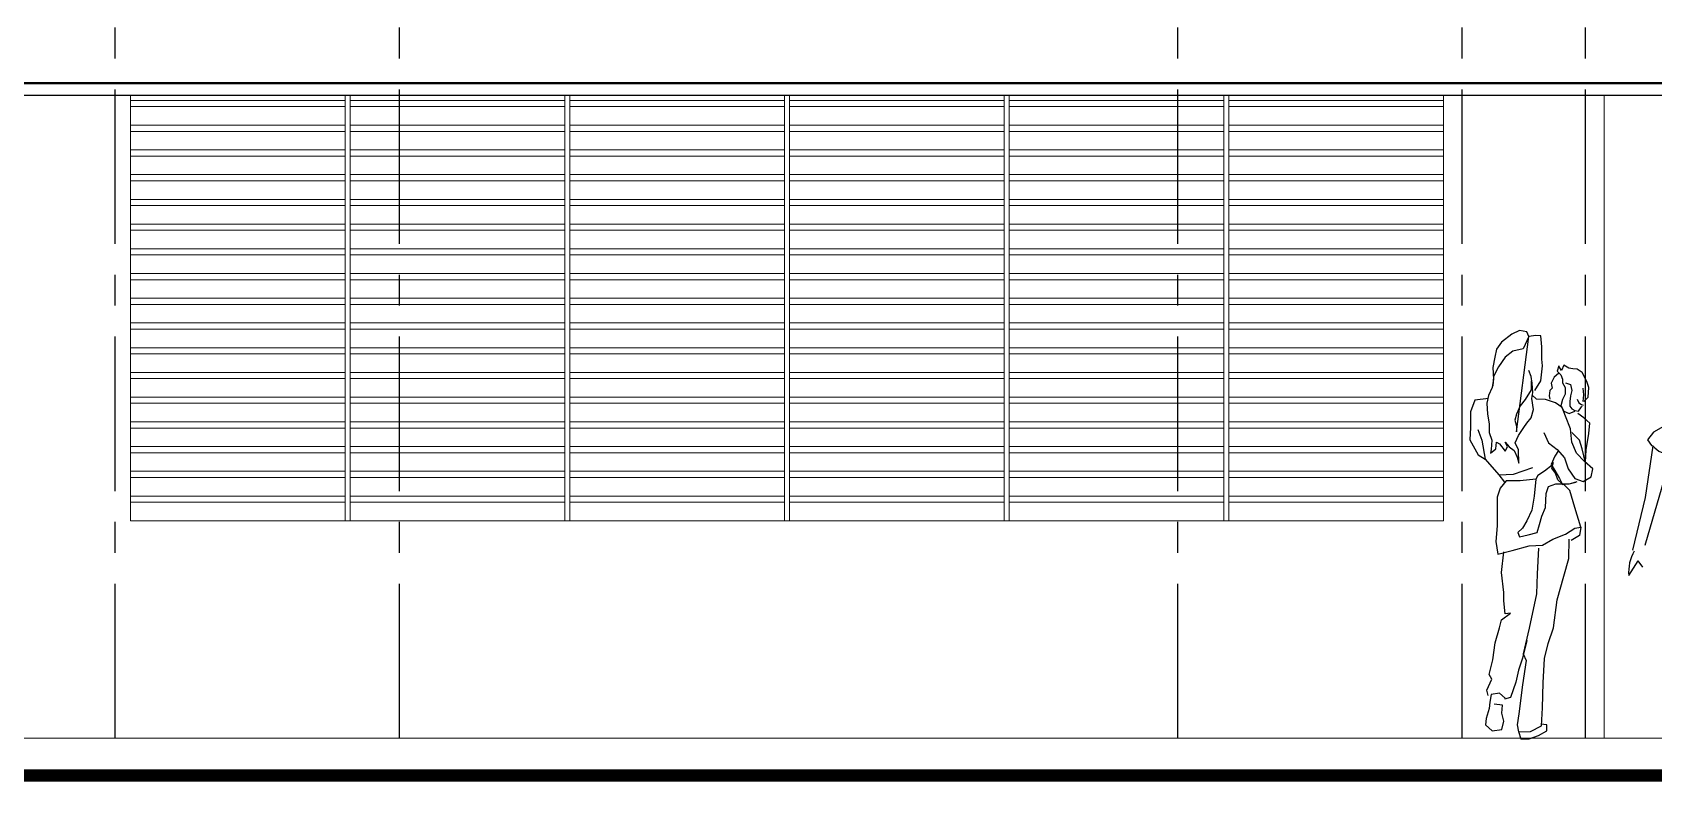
# Model space of a CAD drawing. Header units: metres. Extents: x -58 to 722, y -1100 to 345.
# Drawn here: x 28.99 to 35.55, y 119.46 to 122.49 of the extents above; entities that cross this region are included whole.
import ezdxf

# ---------------------------------------------------------------- set-up
doc = ezdxf.new("R2010")
doc.units = ezdxf.units.M
doc.header["$MEASUREMENT"] = 0
doc.linetypes.add('CENTER2', pattern=[1.125, 0.75, -0.125, 0.125, -0.125])
doc.linetypes.add('CENTERX2', pattern=[4, 2.5, -0.5, 0.5, -0.5])
doc.layers.get('0').update_dxf_attribs({"color": 255})
doc.layers.add('FSR_ARQ_002MURO', color=150, linetype='Continuous', lineweight=30)
for name, color, linetype in [('FSR_ARQ_008MOBILIARIO', 115, 'Continuous'), ('FSR_ARQ_016EJES', 135, 'CENTER2'), ('FSR_ARQ_29PERFILES ACERO', 143, 'Continuous')]:
    doc.layers.add(name, color=color, linetype=linetype)

# ---------------------------------------------------------------- blocks, each defined once
blk = doc.blocks.new('A$C097E3A36')
for p, q in [((0.2012, 1.651), (0.1693, 1.6363)), ((0.2306, 1.6461), (0.2012, 1.651)), ((0.238, 1.6265), (0.2306, 1.6461)), ((0.1079, 1.575), (0.1006, 1.5431)), ((0.1276, 1.6044), (0.1079, 1.575)), ((0.1693, 1.6363), (0.1276, 1.6044)), ((0.2159, 1.5774), (0.1742, 1.5676)), ((0.1889, 1.2413), (0.238, 1.6265)), ((0.238, 1.6265), (0.2159, 1.5774)), ((0.2674, 1.6314), (0.238, 1.6265)), ((0.287, 1.6289), (0.2674, 1.6314)), ((0.2919, 1.5848), (0.287, 1.6289)), ((0.2919, 1.5357), (0.2919, 1.5848)), ((0.1006, 1.5431), (0.0932, 1.5014)), ((0.1423, 1.5431), (0.1153, 1.5038)), ((0.1742, 1.5676), (0.1423, 1.5431)), ((0.2944, 1.5087), (0.2919, 1.5357)), ((0.3803, 1.5112), (0.3704, 1.4891)), ((0.3999, 1.4989), (0.3803, 1.5112)), ((0.0957, 1.4548), (0.0908, 1.4204)), ((0.0932, 1.5014), (0.0957, 1.4548)), ((0.0957, 1.4646), (0.0932, 1.4253)), ((0.1153, 1.5038), (0.0957, 1.4646)), ((0.2478, 1.4646), (0.238, 1.4891)), ((0.2527, 1.4376), (0.2478, 1.4646)), ((0.2478, 1.4474), (0.2478, 1.4106)), ((0.2625, 1.4082), (0.287, 1.4474)), ((0.287, 1.4474), (0.2944, 1.5087)), ((0.341, 1.4621), (0.3287, 1.4376)), ((0.3582, 1.4768), (0.341, 1.4621)), ((0.3606, 1.5087), (0.3533, 1.4867)), ((0.3533, 1.4867), (0.368, 1.4719)), ((0.3704, 1.4891), (0.3606, 1.5063)), ((0.3606, 1.5063), (0.3606, 1.5063)), ((0.368, 1.4719), (0.3753, 1.4548)), ((0.3753, 1.4548), (0.3753, 1.44)), ((0.417, 1.4965), (0.3999, 1.4989)), ((0.4342, 1.494), (0.417, 1.4965)), ((0.4538, 1.4818), (0.4342, 1.494)), ((0.4735, 1.445), (0.4538, 1.4818)), ((0.4808, 1.4204), (0.4735, 1.445)), ((0.0761, 1.3885), (0.0687, 1.3566)), ((0.0908, 1.4204), (0.0761, 1.3885)), ((0.2478, 1.4106), (0.2232, 1.3714)), ((0.2502, 1.3763), (0.2551, 1.4008)), ((0.2699, 1.3738), (0.2502, 1.391)), ((0.2551, 1.4008), (0.2527, 1.4376)), ((0.3238, 1.4082), (0.3214, 1.3861)), ((0.3214, 1.3861), (0.3238, 1.3738)), ((0.3336, 1.418), (0.3238, 1.4082)), ((0.3287, 1.4376), (0.3336, 1.418)), ((0.3753, 1.44), (0.3852, 1.4204)), ((0.3852, 1.3934), (0.3753, 1.3714)), ((0.3852, 1.4204), (0.3852, 1.3934)), ((0.3876, 1.44), (0.4072, 1.4327)), ((0.4072, 1.3861), (0.4048, 1.364)), ((0.4072, 1.4327), (0.4121, 1.4082)), ((0.4121, 1.4082), (0.4072, 1.3861)), ((0.4612, 1.391), (0.4588, 1.418)), ((0.4588, 1.364), (0.4612, 1.391)), ((0.4612, 1.364), (0.4784, 1.3812)), ((0.4784, 1.3812), (0.4808, 1.4204)), ((0.0196, 1.3689), (0.0025, 1.3223)), ((0.0025, 1.3223), (0.0025, 1.2585)), ((0.0761, 1.3763), (0.0196, 1.3689)), ((0.0687, 1.3566), (0.0711, 1.3125)), ((0.0711, 1.3125), (0.0785, 1.2732)), ((0.1889, 1.3125), (0.1815, 1.2879)), ((0.2036, 1.3468), (0.1889, 1.3125)), ((0.2232, 1.3714), (0.2036, 1.3468)), ((0.2478, 1.2978), (0.2576, 1.3321)), ((0.2576, 1.3321), (0.2502, 1.3763)), ((0.3067, 1.3714), (0.2699, 1.3738)), ((0.3459, 1.3591), (0.3067, 1.3714)), ((0.3729, 1.3395), (0.3459, 1.3591)), ((0.3753, 1.3714), (0.368, 1.3468)), ((0.368, 1.3468), (0.3803, 1.3247)), ((0.3876, 1.3051), (0.3729, 1.3395)), ((0.3803, 1.3247), (0.4023, 1.3149)), ((0.4023, 1.3149), (0.4244, 1.3247)), ((0.4048, 1.364), (0.4048, 1.3444)), ((0.4048, 1.3444), (0.4121, 1.3346)), ((0.4121, 1.3346), (0.4244, 1.3272)), ((0.4244, 1.3272), (0.4391, 1.3247)), ((0.4342, 1.3738), (0.4416, 1.3591)), ((0.4612, 1.2978), (0.4367, 1.3149)), ((0.4391, 1.3247), (0.4514, 1.3419)), ((0.4416, 1.3591), (0.4514, 1.3517)), ((0.4514, 1.3517), (0.4588, 1.3493)), ((0.4514, 1.3419), (0.4538, 1.3444)), ((0.0025, 1.2585), (0, 1.2094)), ((0.0319, 1.2511), (0.0491, 1.207)), ((0.0785, 1.2732), (0.0785, 1.2389)), ((0.1815, 1.2879), (0.1889, 1.2634)), ((0.1889, 1.2634), (0.1889, 1.2413)), ((0.1963, 1.2266), (0.2183, 1.2585)), ((0.2183, 1.2585), (0.2306, 1.2757)), ((0.2306, 1.2757), (0.2478, 1.2978)), ((0.4072, 1.2536), (0.3876, 1.3051)), ((0.4121, 1.1996), (0.4072, 1.2536)), ((0.4857, 1.2757), (0.4612, 1.2978)), ((0.4808, 1.234), (0.4857, 1.2757)), ((0, 1.2094), (0.0343, 1.1481)), ((0.0491, 1.207), (0.0613, 1.1309)), ((0.0785, 1.2389), (0.0883, 1.207)), ((0.0883, 1.207), (0.0859, 1.1702)), ((0.1055, 1.1726), (0.1079, 1.1996)), ((0.1079, 1.1996), (0.1202, 1.1923)), ((0.1202, 1.1923), (0.1423, 1.1628)), ((0.1521, 1.18), (0.1423, 1.1996)), ((0.1423, 1.1996), (0.1595, 1.18)), ((0.184, 1.1972), (0.1963, 1.2266)), ((0.1963, 1.1677), (0.184, 1.1972)), ((0.2993, 1.2389), (0.3189, 1.1972)), ((0.3189, 1.1972), (0.3533, 1.1702)), ((0.444, 1.207), (0.4121, 1.2389)), ((0.4121, 1.2389), (0.4121, 1.2389)), ((0.4318, 1.1555), (0.4121, 1.1996)), ((0.4538, 1.1726), (0.444, 1.207)), ((0.471, 1.1677), (0.4808, 1.234)), ((0.0343, 1.1481), (0.0613, 1.1309)), ((0.0613, 1.1309), (0.1178, 1.0672)), ((0.0834, 1.1555), (0.1055, 1.1726)), ((0.0859, 1.1702), (0.0834, 1.1555)), ((0.1423, 1.1628), (0.1521, 1.18)), ((0.1595, 1.18), (0.1791, 1.1653)), ((0.1791, 1.1653), (0.1914, 1.1383)), ((0.1914, 1.1383), (0.1987, 1.1138)), ((0.1987, 1.1138), (0.1963, 1.1677)), ((0.3435, 1.1432), (0.3287, 1.1089)), ((0.3312, 1.0941), (0.3385, 1.1187)), ((0.3582, 1.1653), (0.3435, 1.1432)), ((0.3533, 1.1702), (0.3827, 1.1358)), ((0.3827, 1.1358), (0.3974, 1.0917)), ((0.4637, 1.1211), (0.4318, 1.1555)), ((0.4686, 1.1162), (0.4538, 1.1726)), ((0.498, 1.0917), (0.4637, 1.1211)), ((0.4686, 1.1187), (0.471, 1.1677)), ((0.1178, 1.0672), (0.1766, 1.0696)), ((0.1178, 1.0672), (0.1398, 1.0377)), ((0.1766, 1.0696), (0.2551, 1.0966)), ((0.2674, 1.05), (0.2036, 1.0426)), ((0.2674, 1.05), (0.26, 0.9813)), ((0.2748, 1.0647), (0.2674, 1.05)), ((0.3017, 1.0819), (0.2748, 1.0647)), ((0.3336, 1.1064), (0.3017, 1.0819)), ((0.3287, 1.1089), (0.3435, 1.0843)), ((0.3459, 1.0745), (0.3312, 1.0941)), ((0.3435, 1.0843), (0.3631, 1.0524)), ((0.3557, 1.0475), (0.3459, 1.0745)), ((0.3631, 1.0524), (0.3753, 1.0279)), ((0.3974, 1.0917), (0.4244, 1.0524)), ((0.4244, 1.0524), (0.4588, 1.0402)), ((0.4588, 1.0402), (0.4906, 1.0598)), ((0.4906, 1.0598), (0.498, 1.0917)), ((0.1227, 1.0132), (0.1104, 0.9764)), ((0.1472, 1.0426), (0.1227, 1.0132)), ((0.2036, 1.0426), (0.1472, 1.0426)), ((0.3067, 0.9347), (0.3091, 0.9911)), ((0.3091, 0.9911), (0.3189, 1.0205)), ((0.3189, 1.0205), (0.3484, 1.0304)), ((0.3484, 1.0304), (0.3729, 1.0304)), ((0.3729, 1.0304), (0.3557, 1.0475)), ((0.3729, 1.0304), (0.4023, 1.0304)), ((0.3753, 1.0279), (0.4072, 1.0328)), ((0.4048, 1.0034), (0.3778, 1.0304)), ((0.4023, 1.0304), (0.4293, 1.0377)), ((0.4244, 0.9347), (0.4048, 1.0034)), ((0.4072, 1.0328), (0.4342, 1.0402)), ((0.1104, 0.9764), (0.1104, 0.9249)), ((0.1104, 0.9249), (0.1104, 0.8611)), ((0.2502, 0.9249), (0.2306, 0.8807)), ((0.26, 0.9813), (0.2502, 0.9249)), ((0.2919, 0.9003), (0.3067, 0.9347)), ((0.4489, 0.8562), (0.4244, 0.9347)), ((0.1104, 0.8611), (0.1055, 0.7973)), ((0.2306, 0.8807), (0.2134, 0.8513)), ((0.2723, 0.8341), (0.2821, 0.866)), ((0.2821, 0.866), (0.2919, 0.9003)), ((0.4244, 0.8513), (0.4489, 0.8562)), ((0.4489, 0.8562), (0.444, 0.8218)), ((0.1055, 0.7973), (0.1128, 0.7458)), ((0.2134, 0.8513), (0.1938, 0.8341)), ((0.1938, 0.8341), (0.2012, 0.8169)), ((0.2012, 0.8169), (0.2355, 0.8243)), ((0.2355, 0.8243), (0.2723, 0.8341)), ((0.2944, 0.7826), (0.3361, 0.8071)), ((0.3361, 0.8071), (0.3876, 0.8267)), ((0.3876, 0.8267), (0.4244, 0.8513)), ((0.3999, 0.7286), (0.4023, 0.8071)), ((0.444, 0.8218), (0.4097, 0.8022)), ((0.1128, 0.7458), (0.1717, 0.7605)), ((0.1276, 0.6722), (0.1374, 0.7556)), ((0.1717, 0.7605), (0.2404, 0.7801)), ((0.2404, 0.7801), (0.2944, 0.7826)), ((0.2772, 0.7703), (0.2723, 0.6673)), ((0.3803, 0.6575), (0.3999, 0.7286)), ((0.1374, 0.5912), (0.1276, 0.6722)), ((0.2723, 0.6673), (0.2699, 0.5863)), ((0.3533, 0.5618), (0.3803, 0.6575)), ((0.1374, 0.5569), (0.1374, 0.5912)), ((0.1423, 0.5054), (0.1374, 0.5569)), ((0.2699, 0.5863), (0.2404, 0.4465)), ((0.3385, 0.4489), (0.3533, 0.5618)), ((0.1202, 0.4489), (0.1276, 0.4808)), ((0.1276, 0.4808), (0.1644, 0.5078)), ((0.1644, 0.5078), (0.1423, 0.5054)), ((0.103, 0.3876), (0.1202, 0.4489)), ((0.2306, 0.3974), (0.2134, 0.3263)), ((0.2404, 0.4465), (0.2159, 0.3435)), ((0.3165, 0.3852), (0.3385, 0.4489)), ((0.0932, 0.3189), (0.103, 0.3876)), ((0.2159, 0.3435), (0.2282, 0.3165)), ((0.3017, 0.3238), (0.3165, 0.3852)), ((0.0785, 0.26), (0.0932, 0.3189)), ((0.1963, 0.2772), (0.1864, 0.2282)), ((0.2134, 0.3263), (0.1963, 0.2772)), ((0.2282, 0.3165), (0.2134, 0.2183)), ((0.2968, 0.2257), (0.3017, 0.3238)), ((0.0687, 0.1963), (0.0883, 0.2404)), ((0.0883, 0.2404), (0.0785, 0.26)), ((0.1864, 0.2282), (0.1644, 0.1668)), ((0.2134, 0.2183), (0.1987, 0.1006)), ((0.2944, 0.1251), (0.2968, 0.2257)), ((0.0736, 0.1742), (0.0687, 0.1963)), ((0.081, 0.1472), (0.0785, 0.1227)), ((0.0859, 0.1791), (0.081, 0.1472)), ((0.1202, 0.184), (0.0859, 0.1791)), ((0.1325, 0.1349), (0.0981, 0.1398)), ((0.1423, 0.1644), (0.1202, 0.184)), ((0.13, 0.103), (0.1325, 0.1349)), ((0.1644, 0.1668), (0.1398, 0.1595)), ((0.0662, 0.081), (0.0638, 0.0564)), ((0.0785, 0.1227), (0.0662, 0.081)), ((0.1374, 0.0711), (0.13, 0.103)), ((0.13, 0.0368), (0.1374, 0.0711)), ((0.1987, 0.1006), (0.1914, 0.0564)), ((0.2895, 0.0515), (0.2944, 0.1251)), ((0.0638, 0.0564), (0.0908, 0.0319)), ((0.0908, 0.0319), (0.13, 0.0368)), ((0.1914, 0.0564), (0.1963, 0.027)), ((0.1963, 0.027), (0.2453, 0.0294)), ((0.1963, 0.0294), (0.2061, 0)), ((0.2404, 0), (0.2772, 0.0123)), ((0.2453, 0.0294), (0.2895, 0.0515)), ((0.2772, 0.0123), (0.3116, 0.0319)), ((0.3116, 0.0564), (0.287, 0.0589)), ((0.3116, 0.0319), (0.3116, 0.0564)), ((0.2061, 0), (0.2404, 0))]:
    blk.add_line(p, q)
blk = doc.blocks.new('P2')
for p, q in [((0.01155, 1.26514), (-0.00661, 1.29712)), ((-0.08201, 1.25794), (-0.07476, 1.28841)), ((-0.27072, 0.72224), (-0.16361, 1.08741)), ((0.08143, 0.92335), (0.09696, 0.95442)), ((-0.3366, 0.59904), (-0.29902, 0.65924)), ((-0.27939, 0.63375), (-0.29902, 0.65924)), ((-0.05056, 0.04679), (-0.08271, 0.02347)), ((-0.05056, 0.04679), (-0.07701, -0.00099)), ((-0.1085, 0.0454), (-0.08271, 0.02347)), ((-0.08271, 0.02347), (-0.08285, 0.01534)), ((-0.0428, -0.06317), (0.00379, -0.0554))]:
    blk.add_line(p, q)
for points in [[(-0.1515, 1.35836), (-0.19808, 1.32728), (-0.13597, 1.30398), (-0.10491, 1.28844), (-0.05056, 1.28844), (0.04261, 1.30398), (0.04261, 1.31952), (0.02708, 1.31952), (0.00379, 1.45157), (-0.02727, 1.48264), (-0.05832, 1.49818), (-0.12044, 1.48264), (-0.15926, 1.41273), (-0.16702, 1.35059), (-0.15926, 1.35059)], [(0.19013, 1.10978), (0.16684, 1.14862), (0.12802, 1.203), (0.05037, 1.2263), (0.01155, 1.26514), (-0.05832, 1.26514), (-0.10491, 1.2496), (-0.16702, 1.21853), (-0.2369, 1.17969), (-0.26019, 1.14862), (-0.24467, 1.12532), (-0.23869, 1.12382)], [(-0.23869, 1.12382), (-0.27072, 0.91485), (-0.321, 0.70142)], [(0.08985, 0.91072), (0.22553, 0.91072), (0.18533, 1.10377)], [(-0.16361, 1.08741), (-0.08938, 0.93889), (-0.03503, 0.93889), (0.05814, 0.95442), (0.09696, 0.95442), (0.12802, 1.10201)], [(0.12853, 1.08251), (0.12802, 1.10201)], [(0.13236, 1.08161), (0.17119, 0.93402)], [(0.16471, 0.95866), (0.09178, 0.94407)], [(-0.08938, 0.91558), (-0.08938, 0.93889)], [(-0.09852, 0.43809), (-0.05056, 0.41067), (0.01155, 0.4029), (0.05037, 0.41067), (0.08919, 0.41844), (0.08143, 0.44174), (0.09696, 0.48058), (0.12025, 0.55049), (0.13578, 0.61264), (0.15131, 0.69031), (0.15907, 0.75246), (0.15131, 0.80683), (0.13578, 0.85344), (0.09696, 0.90005), (0.08143, 0.92335), (-0.08938, 0.91558), (-0.12044, 0.88451), (-0.15926, 0.82237), (-0.17479, 0.76799), (-0.17479, 0.70585), (-0.16702, 0.65148), (-0.1282, 0.62817), (-0.12044, 0.56603), (-0.10491, 0.50388), (-0.10491, 0.45728), (-0.09715, 0.43397)], [(-0.13597, 0.03004), (-0.09715, 0.10772), (-0.09715, 0.17763), (-0.11267, 0.28638), (-0.12044, 0.36406), (-0.09715, 0.43397)], [(-0.0428, -0.06317), (-0.05832, -0.0321), (-0.05056, 0.02227), (-0.05056, 0.05335), (-0.05056, 0.13102), (-0.05832, 0.21647), (-0.05056, 0.27085), (-0.03503, 0.33299), (-0.03503, 0.35629), (-0.02858, 0.40792)], [(0.00379, -0.0554), (-0.0195, -0.0088), (-0.01174, 0.03781), (-0.00398, 0.09995), (0.03485, 0.17763), (0.05814, 0.25531), (0.05814, 0.30969), (0.0659, 0.37183), (0.05814, 0.41067)], [(-0.04734, -0.05125), (-0.01983, -0.01193)]]:
    blk.add_lwpolyline(points)
for centre, radius, start, end in [((-0.15934, 1.19183), 0.10451, 220.59748, 267.65806), ((0.13003, 1.16231), 0.07982, 268.92184, 318.84674), ((-0.16657, 0.61315), 0.17062, 150.14679, 184.7436), ((-0.18915, 0.48566), 0.1582, 338.31739, 16.91419), ((-0.07989, 0.06506), 0.03472, 57.23108, 214.50418)]:
    blk.add_arc(centre, radius, start, end)
blk = doc.blocks.new('82342510')
at = {"xscale": 10, "zscale": 10}
blk.add_blockref('P2', (0.5628, -0.0419), dxfattribs=at)

msp = doc.modelspace()

# ---------------------------------------------------------------- linework, layer by layer
at = {"layer": 'FSR_ARQ_002MURO', "lineweight": 0}
msp.add_line((21.7454, 119.6388), (37.6742, 119.6388), dxfattribs=at)
at = {"layer": 'FSR_ARQ_002MURO', "ltscale": 0.01, "const_width": 0.01}
msp.add_lwpolyline([(36.7748, 119.6388), (36.7748, 122.2888), (27.7547, 122.2888), (27.7547, 119.6388)], dxfattribs=at)
at = {"layer": 'FSR_ARQ_002MURO', "lineweight": 0}
for points in [[(29.3913, 122.2388), (29.3913, 120.5188), (34.7047, 120.5188), (34.7047, 122.2388)], [(35.3547, 122.2388), (35.3547, 119.6388)]]:
    msp.add_lwpolyline(points, dxfattribs=at)
at = {"layer": 'FSR_ARQ_002MURO', "lineweight": 0, "const_width": 0.05}
msp.add_lwpolyline([(21.7454, 119.4888), (37.6742, 119.4888)], dxfattribs=at)
at = {"layer": 'FSR_ARQ_008MOBILIARIO', "lineweight": 0}
for p, q in [((30.2602, 122.2388), (30.2602, 120.5188)), ((30.2802, 122.2388), (30.2802, 120.5188)), ((31.1491, 122.2388), (31.1491, 120.5188)), ((31.1691, 122.2388), (31.1691, 120.5188)), ((32.038, 122.2388), (32.038, 120.5188)), ((32.058, 122.2388), (32.058, 120.5188)), ((32.9269, 122.2388), (32.9269, 120.5188)), ((32.9469, 122.2388), (32.9469, 120.5188)), ((33.8158, 122.2388), (33.8158, 120.5188)), ((33.8358, 122.2388), (33.8358, 120.5188))]:
    msp.add_line(p, q, dxfattribs=at)
for points in [[(29.3913, 122.2188), (30.2602, 122.2188), (30.2602, 122.2388)], [(29.3913, 122.2388), (29.3913, 122.2188)], [(30.2802, 122.2188), (31.1491, 122.2188), (31.1491, 122.2388)], [(30.2802, 122.2388), (30.2802, 122.2188)], [(31.1691, 122.2188), (32.038, 122.2188), (32.038, 122.2388)], [(31.1691, 122.2388), (31.1691, 122.2188)], [(32.058, 122.2188), (32.9269, 122.2188), (32.9269, 122.2388)], [(32.058, 122.2388), (32.058, 122.2188)], [(32.9469, 122.2188), (33.8158, 122.2188), (33.8158, 122.2388)], [(32.9469, 122.2388), (32.9469, 122.2188)], [(33.8358, 122.2188), (34.7047, 122.2188), (34.7047, 122.2388)], [(33.8358, 122.2388), (33.8358, 122.2188)], [(29.3913, 122.1188), (30.2602, 122.1188), (30.2602, 122.1938), (29.3913, 122.1938), (29.3913, 122.1188)], [(30.2802, 122.1188), (31.1491, 122.1188), (31.1491, 122.1938), (30.2802, 122.1938), (30.2802, 122.1188)], [(31.1691, 122.1188), (32.038, 122.1188), (32.038, 122.1938), (31.1691, 122.1938), (31.1691, 122.1188)], [(32.058, 122.1188), (32.9269, 122.1188), (32.9269, 122.1938), (32.058, 122.1938), (32.058, 122.1188)], [(32.9469, 122.1188), (33.8158, 122.1188), (33.8158, 122.1938), (32.9469, 122.1938), (32.9469, 122.1188)], [(33.8358, 122.1188), (34.7047, 122.1188), (34.7047, 122.1938), (33.8358, 122.1938), (33.8358, 122.1188)], [(29.3913, 122.0188), (30.2602, 122.0188), (30.2602, 122.0938), (29.3913, 122.0938), (29.3913, 122.0188)], [(30.2802, 122.0188), (31.1491, 122.0188), (31.1491, 122.0938), (30.2802, 122.0938), (30.2802, 122.0188)], [(31.1691, 122.0188), (32.038, 122.0188), (32.038, 122.0938), (31.1691, 122.0938), (31.1691, 122.0188)], [(32.058, 122.0188), (32.9269, 122.0188), (32.9269, 122.0938), (32.058, 122.0938), (32.058, 122.0188)], [(32.9469, 122.0188), (33.8158, 122.0188), (33.8158, 122.0938), (32.9469, 122.0938), (32.9469, 122.0188)], [(33.8358, 122.0188), (34.7047, 122.0188), (34.7047, 122.0938), (33.8358, 122.0938), (33.8358, 122.0188)], [(29.3913, 121.9188), (30.2602, 121.9188), (30.2602, 121.9938), (29.3913, 121.9938), (29.3913, 121.9188)], [(30.2802, 121.9188), (31.1491, 121.9188), (31.1491, 121.9938), (30.2802, 121.9938), (30.2802, 121.9188)], [(31.1691, 121.9188), (32.038, 121.9188), (32.038, 121.9938), (31.1691, 121.9938), (31.1691, 121.9188)], [(32.058, 121.9188), (32.9269, 121.9188), (32.9269, 121.9938), (32.058, 121.9938), (32.058, 121.9188)], [(32.9469, 121.9188), (33.8158, 121.9188), (33.8158, 121.9938), (32.9469, 121.9938), (32.9469, 121.9188)], [(33.8358, 121.9188), (34.7047, 121.9188), (34.7047, 121.9938), (33.8358, 121.9938), (33.8358, 121.9188)], [(29.3913, 121.8188), (30.2602, 121.8188), (30.2602, 121.8938), (29.3913, 121.8938), (29.3913, 121.8188)], [(30.2802, 121.8188), (31.1491, 121.8188), (31.1491, 121.8938), (30.2802, 121.8938), (30.2802, 121.8188)], [(31.1691, 121.8188), (32.038, 121.8188), (32.038, 121.8938), (31.1691, 121.8938), (31.1691, 121.8188)], [(32.058, 121.8188), (32.9269, 121.8188), (32.9269, 121.8938), (32.058, 121.8938), (32.058, 121.8188)], [(32.9469, 121.8188), (33.8158, 121.8188), (33.8158, 121.8938), (32.9469, 121.8938), (32.9469, 121.8188)], [(33.8358, 121.8188), (34.7047, 121.8188), (34.7047, 121.8938), (33.8358, 121.8938), (33.8358, 121.8188)], [(29.3913, 121.7188), (30.2602, 121.7188), (30.2602, 121.7938), (29.3913, 121.7938), (29.3913, 121.7188)], [(30.2802, 121.7188), (31.1491, 121.7188), (31.1491, 121.7938), (30.2802, 121.7938), (30.2802, 121.7188)], [(31.1691, 121.7188), (32.038, 121.7188), (32.038, 121.7938), (31.1691, 121.7938), (31.1691, 121.7188)], [(32.058, 121.7188), (32.9269, 121.7188), (32.9269, 121.7938), (32.058, 121.7938), (32.058, 121.7188)], [(32.9469, 121.7188), (33.8158, 121.7188), (33.8158, 121.7938), (32.9469, 121.7938), (32.9469, 121.7188)], [(33.8358, 121.7188), (34.7047, 121.7188), (34.7047, 121.7938), (33.8358, 121.7938), (33.8358, 121.7188)], [(29.3913, 121.6188), (30.2602, 121.6188), (30.2602, 121.6938), (29.3913, 121.6938), (29.3913, 121.6188)], [(30.2802, 121.6188), (31.1491, 121.6188), (31.1491, 121.6938), (30.2802, 121.6938), (30.2802, 121.6188)], [(31.1691, 121.6188), (32.038, 121.6188), (32.038, 121.6938), (31.1691, 121.6938), (31.1691, 121.6188)], [(32.058, 121.6188), (32.9269, 121.6188), (32.9269, 121.6938), (32.058, 121.6938), (32.058, 121.6188)], [(32.9469, 121.6188), (33.8158, 121.6188), (33.8158, 121.6938), (32.9469, 121.6938), (32.9469, 121.6188)], [(33.8358, 121.6188), (34.7047, 121.6188), (34.7047, 121.6938), (33.8358, 121.6938), (33.8358, 121.6188)], [(29.3913, 121.5188), (30.2602, 121.5188), (30.2602, 121.5938), (29.3913, 121.5938), (29.3913, 121.5188)], [(30.2802, 121.5188), (31.1491, 121.5188), (31.1491, 121.5938), (30.2802, 121.5938), (30.2802, 121.5188)], [(31.1691, 121.5188), (32.038, 121.5188), (32.038, 121.5938), (31.1691, 121.5938), (31.1691, 121.5188)], [(32.058, 121.5188), (32.9269, 121.5188), (32.9269, 121.5938), (32.058, 121.5938), (32.058, 121.5188)], [(32.9469, 121.5188), (33.8158, 121.5188), (33.8158, 121.5938), (32.9469, 121.5938), (32.9469, 121.5188)], [(33.8358, 121.5188), (34.7047, 121.5188), (34.7047, 121.5938), (33.8358, 121.5938), (33.8358, 121.5188)], [(29.3913, 121.4188), (30.2602, 121.4188), (30.2602, 121.4938), (29.3913, 121.4938), (29.3913, 121.4188)], [(30.2802, 121.4188), (31.1491, 121.4188), (31.1491, 121.4938), (30.2802, 121.4938), (30.2802, 121.4188)], [(31.1691, 121.4188), (32.038, 121.4188), (32.038, 121.4938), (31.1691, 121.4938), (31.1691, 121.4188)], [(32.058, 121.4188), (32.9269, 121.4188), (32.9269, 121.4938), (32.058, 121.4938), (32.058, 121.4188)], [(32.9469, 121.4188), (33.8158, 121.4188), (33.8158, 121.4938), (32.9469, 121.4938), (32.9469, 121.4188)], [(33.8358, 121.4188), (34.7047, 121.4188), (34.7047, 121.4938), (33.8358, 121.4938), (33.8358, 121.4188)], [(29.3913, 121.3188), (30.2602, 121.3188), (30.2602, 121.3938), (29.3913, 121.3938), (29.3913, 121.3188)], [(30.2802, 121.3188), (31.1491, 121.3188), (31.1491, 121.3938), (30.2802, 121.3938), (30.2802, 121.3188)], [(31.1691, 121.3188), (32.038, 121.3188), (32.038, 121.3938), (31.1691, 121.3938), (31.1691, 121.3188)], [(32.058, 121.3188), (32.9269, 121.3188), (32.9269, 121.3938), (32.058, 121.3938), (32.058, 121.3188)], [(32.9469, 121.3188), (33.8158, 121.3188), (33.8158, 121.3938), (32.9469, 121.3938), (32.9469, 121.3188)], [(33.8358, 121.3188), (34.7047, 121.3188), (34.7047, 121.3938), (33.8358, 121.3938), (33.8358, 121.3188)], [(29.3913, 121.2188), (30.2602, 121.2188), (30.2602, 121.2938), (29.3913, 121.2938), (29.3913, 121.2188)], [(30.2802, 121.2188), (31.1491, 121.2188), (31.1491, 121.2938), (30.2802, 121.2938), (30.2802, 121.2188)], [(31.1691, 121.2188), (32.038, 121.2188), (32.038, 121.2938), (31.1691, 121.2938), (31.1691, 121.2188)], [(32.058, 121.2188), (32.9269, 121.2188), (32.9269, 121.2938), (32.058, 121.2938), (32.058, 121.2188)], [(32.9469, 121.2188), (33.8158, 121.2188), (33.8158, 121.2938), (32.9469, 121.2938), (32.9469, 121.2188)], [(33.8358, 121.2188), (34.7047, 121.2188), (34.7047, 121.2938), (33.8358, 121.2938), (33.8358, 121.2188)], [(29.3913, 121.1188), (30.2602, 121.1188), (30.2602, 121.1938), (29.3913, 121.1938), (29.3913, 121.1188)], [(30.2802, 121.1188), (31.1491, 121.1188), (31.1491, 121.1938), (30.2802, 121.1938), (30.2802, 121.1188)], [(31.1691, 121.1188), (32.038, 121.1188), (32.038, 121.1938), (31.1691, 121.1938), (31.1691, 121.1188)], [(32.058, 121.1188), (32.9269, 121.1188), (32.9269, 121.1938), (32.058, 121.1938), (32.058, 121.1188)], [(32.9469, 121.1188), (33.8158, 121.1188), (33.8158, 121.1938), (32.9469, 121.1938), (32.9469, 121.1188)], [(33.8358, 121.1188), (34.7047, 121.1188), (34.7047, 121.1938), (33.8358, 121.1938), (33.8358, 121.1188)], [(29.3913, 121.0188), (30.2602, 121.0188), (30.2602, 121.0938), (29.3913, 121.0938), (29.3913, 121.0188)], [(30.2802, 121.0188), (31.1491, 121.0188), (31.1491, 121.0938), (30.2802, 121.0938), (30.2802, 121.0188)], [(31.1691, 121.0188), (32.038, 121.0188), (32.038, 121.0938), (31.1691, 121.0938), (31.1691, 121.0188)], [(32.058, 121.0188), (32.9269, 121.0188), (32.9269, 121.0938), (32.058, 121.0938), (32.058, 121.0188)], [(32.9469, 121.0188), (33.8158, 121.0188), (33.8158, 121.0938), (32.9469, 121.0938), (32.9469, 121.0188)], [(33.8358, 121.0188), (34.7047, 121.0188), (34.7047, 121.0938), (33.8358, 121.0938), (33.8358, 121.0188)], [(29.3913, 120.9188), (30.2602, 120.9188), (30.2602, 120.9938), (29.3913, 120.9938), (29.3913, 120.9188)], [(30.2802, 120.9188), (31.1491, 120.9188), (31.1491, 120.9938), (30.2802, 120.9938), (30.2802, 120.9188)], [(31.1691, 120.9188), (32.038, 120.9188), (32.038, 120.9938), (31.1691, 120.9938), (31.1691, 120.9188)], [(32.058, 120.9188), (32.9269, 120.9188), (32.9269, 120.9938), (32.058, 120.9938), (32.058, 120.9188)], [(32.9469, 120.9188), (33.8158, 120.9188), (33.8158, 120.9938), (32.9469, 120.9938), (32.9469, 120.9188)], [(33.8358, 120.9188), (34.7047, 120.9188), (34.7047, 120.9938), (33.8358, 120.9938), (33.8358, 120.9188)], [(29.3913, 120.8188), (30.2602, 120.8188), (30.2602, 120.8938), (29.3913, 120.8938), (29.3913, 120.8188)], [(30.2802, 120.8188), (31.1491, 120.8188), (31.1491, 120.8938), (30.2802, 120.8938), (30.2802, 120.8188)], [(31.1691, 120.8188), (32.038, 120.8188), (32.038, 120.8938), (31.1691, 120.8938), (31.1691, 120.8188)], [(32.058, 120.8188), (32.9269, 120.8188), (32.9269, 120.8938), (32.058, 120.8938), (32.058, 120.8188)], [(32.9469, 120.8188), (33.8158, 120.8188), (33.8158, 120.8938), (32.9469, 120.8938), (32.9469, 120.8188)], [(33.8358, 120.8188), (34.7047, 120.8188), (34.7047, 120.8938), (33.8358, 120.8938), (33.8358, 120.8188)], [(29.3913, 120.7188), (30.2602, 120.7188), (30.2602, 120.7938), (29.3913, 120.7938), (29.3913, 120.7188)], [(30.2802, 120.7188), (31.1491, 120.7188), (31.1491, 120.7938), (30.2802, 120.7938), (30.2802, 120.7188)], [(31.1691, 120.7188), (32.038, 120.7188), (32.038, 120.7938), (31.1691, 120.7938), (31.1691, 120.7188)], [(32.058, 120.7188), (32.9269, 120.7188), (32.9269, 120.7938), (32.058, 120.7938), (32.058, 120.7188)], [(32.9469, 120.7188), (33.8158, 120.7188), (33.8158, 120.7938), (32.9469, 120.7938), (32.9469, 120.7188)], [(33.8358, 120.7188), (34.7047, 120.7188), (34.7047, 120.7938), (33.8358, 120.7938), (33.8358, 120.7188)], [(29.3913, 120.6188), (30.2602, 120.6188), (30.2602, 120.6938), (29.3913, 120.6938), (29.3913, 120.6188)], [(30.2802, 120.6188), (31.1491, 120.6188), (31.1491, 120.6938), (30.2802, 120.6938), (30.2802, 120.6188)], [(31.1691, 120.6188), (32.038, 120.6188), (32.038, 120.6938), (31.1691, 120.6938), (31.1691, 120.6188)], [(32.058, 120.6188), (32.9269, 120.6188), (32.9269, 120.6938), (32.058, 120.6938), (32.058, 120.6188)], [(32.9469, 120.6188), (33.8158, 120.6188), (33.8158, 120.6938), (32.9469, 120.6938), (32.9469, 120.6188)], [(33.8358, 120.6188), (34.7047, 120.6188), (34.7047, 120.6938), (33.8358, 120.6938), (33.8358, 120.6188)], [(29.3913, 120.5188), (30.2602, 120.5188), (30.2602, 120.5938), (29.3913, 120.5938), (29.3913, 120.5188)], [(30.2802, 120.5188), (31.1491, 120.5188), (31.1491, 120.5938), (30.2802, 120.5938), (30.2802, 120.5188)], [(31.1691, 120.5188), (32.038, 120.5188), (32.038, 120.5938), (31.1691, 120.5938), (31.1691, 120.5188)], [(32.058, 120.5188), (32.9269, 120.5188), (32.9269, 120.5938), (32.058, 120.5938), (32.058, 120.5188)], [(32.9469, 120.5188), (33.8158, 120.5188), (33.8158, 120.5938), (32.9469, 120.5938), (32.9469, 120.5188)], [(33.8358, 120.5188), (34.7047, 120.5188), (34.7047, 120.5938), (33.8358, 120.5938), (33.8358, 120.5188)]]:
    msp.add_lwpolyline(points, dxfattribs=at)
at = {"layer": 'FSR_ARQ_016EJES', "linetype": 'CENTERX2', "ltscale": 0.25}
for p, q in [((29.3297, 119.6388), (29.3297, 128.6409)), ((30.4797, 119.6388), (30.4797, 128.6409)), ((33.6297, 119.6388), (33.6297, 128.6409)), ((34.7797, 119.6388), (34.7797, 128.6409)), ((35.2797, 119.6388), (35.2797, 128.6409))]:
    msp.add_line(p, q, dxfattribs=at)
at = {"layer": 'FSR_ARQ_29PERFILES ACERO', "ltscale": 0.01}
msp.add_lwpolyline([(36.7248, 119.6388), (36.7248, 122.2388), (27.8047, 122.2388), (27.8047, 119.6388)], dxfattribs=at)

# ---------------------------------------------------------------- block references
at = {"layer": 'FSR_ARQ_008MOBILIARIO', "transparency": 33554687}
msp.add_blockref('A$C097E3A36', (34.8113, 119.6373), dxfattribs=at)
at = {"layer": 'FSR_ARQ_008MOBILIARIO', "transparency": 33554687, "xscale": 0.1000000000000227, "zscale": 0.1000000000000227}
msp.add_blockref('82342510', (35.7346, 119.7398), dxfattribs=at)

doc.saveas('drawing.dxf')
